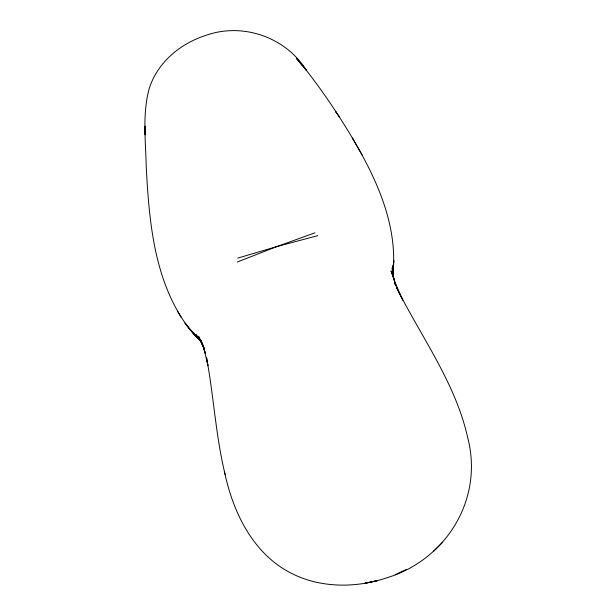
<?xml version="1.0" encoding="UTF-8"?>
<svg xmlns="http://www.w3.org/2000/svg" width="616" height="616" viewBox="0 0 616 616"><rect width="100%" height="100%" fill="white"/><g stroke="black" fill="none" stroke-linecap="round" stroke-linejoin="round"><path stroke-width="0.92" d="M392.916 275.968L392.946 269.846L393.247 275.606M393.016 276.007L393.108 264.98L392.762 276.022M392.746 273.165L393.801 260.73L392.7 276.076M393.401 268.63C396.419 221.814 375.698 177.354 352.36 138.046L362.547 155.617M224.57 472.226C232.987 511.958 252.56 552.945 290.044 572.595C319.488 588.18 355.139 588.318 386.317 577.985L386.632 577.877C446.138 559.882 483.591 499.399 467.813 438.145C455.701 383.067 421.213 337.137 396.488 287.433L402.91 300.431M433.287 551.482L442.342 542.619M395.164 574.72L406.529 569.392M237.268 262.016L276.63 246.646L314.969 232.817M237.738 258.112L276.63 246.646M276.93 246.546L317.71 235.666M200.516 340.448L193.47 333.402L199.191 339.362L193.932 334.157L185.008 323.107L194.356 334.58L199.8 339.778L193.932 334.157M200.431 340.332L193.008 332.301L200.493 340.525M200.739 340.64L197.52 337.63L201.293 341.495M201.039 341.495L195.988 334.557L201.879 342.927M201.37 341.487L196.658 336.267L201.093 341.634M194.356 334.58L189.243 328.721L189.543 329.121C154.393 283.221 149.211 223.046 146.254 167.29C145.699 141.418 142.319 114.892 148.941 89.528C156.726 63.217 179.718 43.844 205.267 35.582L205.536 35.489C242.458 22.107 285.747 37.06 306.491 70.478L296.519 58.535L302.641 65.512L300.854 63.379C320.02 87.179 337.221 112.574 352.853 138.808M339.616 117.263L335.412 111.25L336.498 112.82M200.408 340.563L198.876 338.361L202.31 344.244L198.545 336.274L204.158 348.695L200.985 340.502L205.405 353.561L203.141 345.199L207.931 365.488L206.475 357.319C213.767 396.219 215.723 436.005 225.125 474.505M203.157 345.522L201.255 342.496L202.31 344.244M177.585 311.396L181.32 317.633M399.815 293.724L401.732 297.882M400.438 294.949L394.81 282.197L396.758 287.603M397.205 288.681L391.021 270.848L394.071 279.125L395.318 284.954M395.287 284.931L392.484 272.549L393.701 279.495M393.709 278.709L392.169 267.952L393.185 275.706M393.208 274.505L393.27 275.883M377.546 580.595L365.08 583.206L377.546 580.595M145.176 131.94L145.145 126.088L145.184 134.788L145.176 131.94"/></g></svg>
